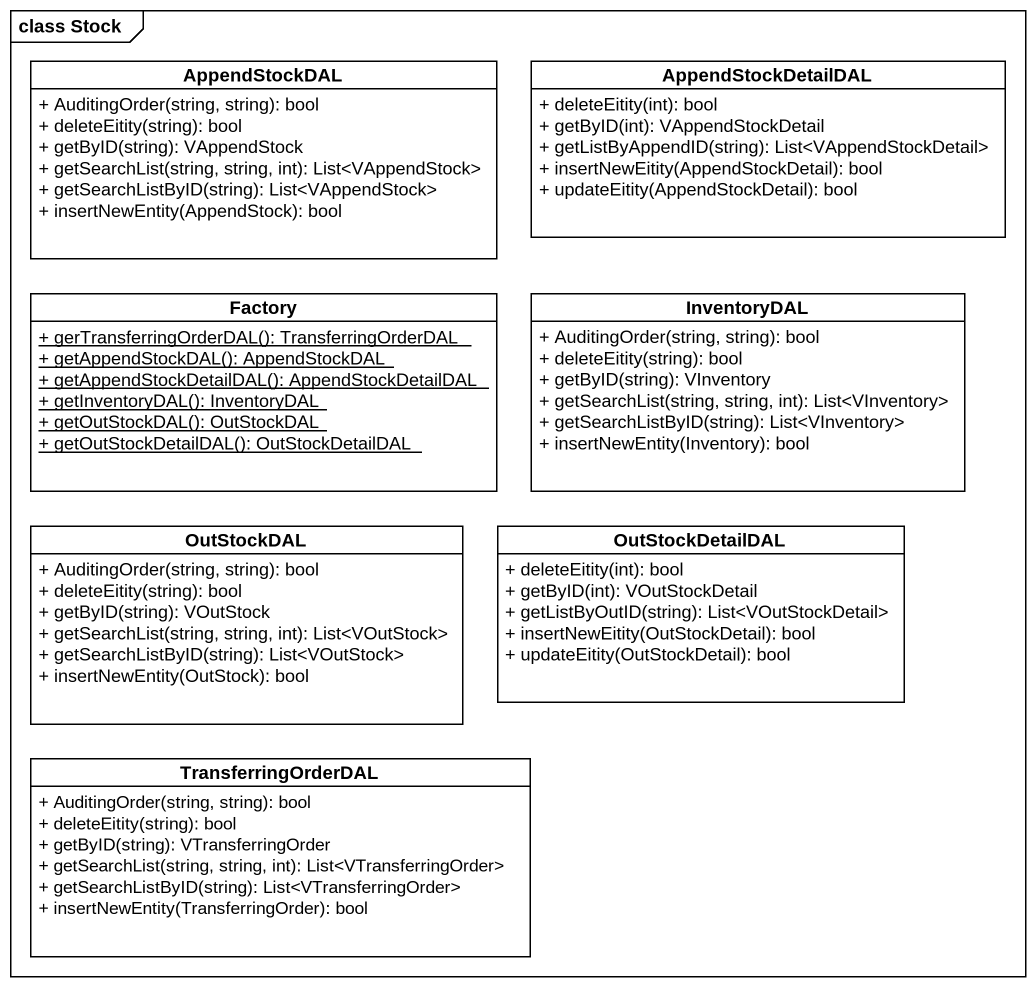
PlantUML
@startuml
mainframe class Stock
hide circle
hide empty members
skinparam classAttributeIconSize 0
class AppendStockDAL {
  + AuditingOrder(string, string): bool
  + deleteEitity(string): bool
  + getByID(string): VAppendStock
  + getSearchList(string, string, int): List<VAppendStock>
  + getSearchListByID(string): List<VAppendStock>
  + insertNewEntity(AppendStock): bool
}
class AppendStockDetailDAL {
  + deleteEitity(int): bool
  + getByID(int): VAppendStockDetail
  + getListByAppendID(string): List<VAppendStockDetail>
  + insertNewEitity(AppendStockDetail): bool
  + updateEitity(AppendStockDetail): bool
}
class Factory {
  {static} + gerTransferringOrderDAL(): TransferringOrderDAL
  {static} + getAppendStockDAL(): AppendStockDAL
  {static} + getAppendStockDetailDAL(): AppendStockDetailDAL
  {static} + getInventoryDAL(): InventoryDAL
  {static} + getOutStockDAL(): OutStockDAL
  {static} + getOutStockDetailDAL(): OutStockDetailDAL
}
class InventoryDAL {
  + AuditingOrder(string, string): bool
  + deleteEitity(string): bool
  + getByID(string): VInventory
  + getSearchList(string, string, int): List<VInventory>
  + getSearchListByID(string): List<VInventory>
  + insertNewEntity(Inventory): bool
}
class OutStockDAL {
  + AuditingOrder(string, string): bool
  + deleteEitity(string): bool
  + getByID(string): VOutStock
  + getSearchList(string, string, int): List<VOutStock>
  + getSearchListByID(string): List<VOutStock>
  + insertNewEntity(OutStock): bool
}
class OutStockDetailDAL {
  + deleteEitity(int): bool
  + getByID(int): VOutStockDetail
  + getListByOutID(string): List<VOutStockDetail>
  + insertNewEitity(OutStockDetail): bool
  + updateEitity(OutStockDetail): bool
}
class TransferringOrderDAL {
  + AuditingOrder(string, string): bool
  + deleteEitity(string): bool
  + getByID(string): VTransferringOrder
  + getSearchList(string, string, int): List<VTransferringOrder>
  + getSearchListByID(string): List<VTransferringOrder>
  + insertNewEntity(TransferringOrder): bool
}
@enduml
